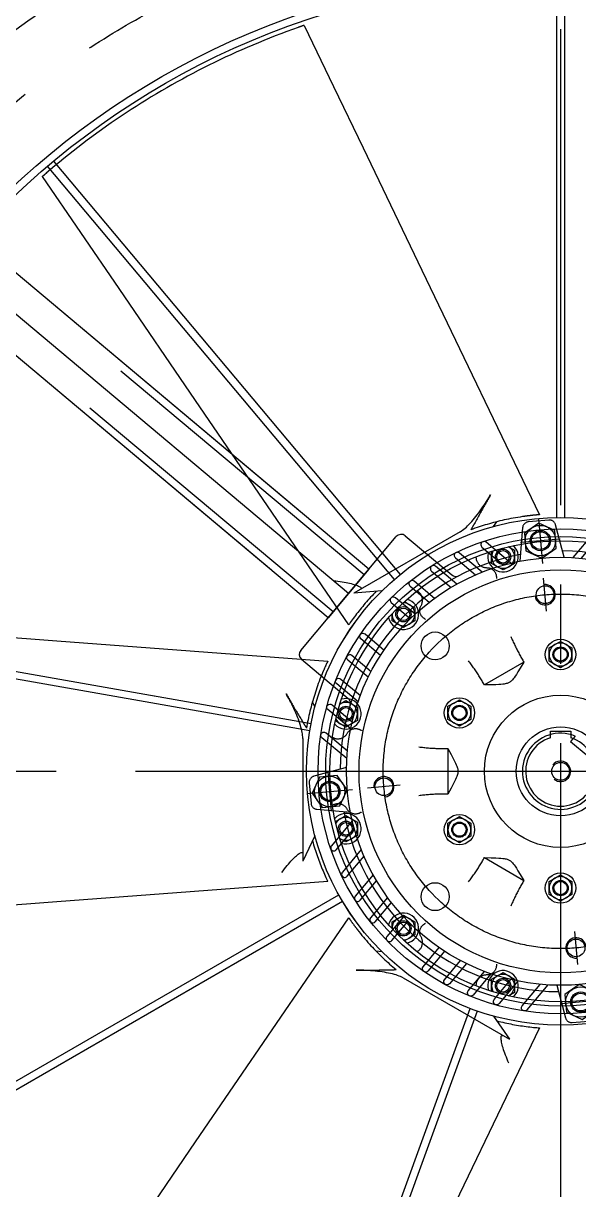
# Model space of a CAD drawing. Header units: millimetres. Extents: x -69382 to 174843, y -46375 to 101648.
# Drawn here: x -11347 to -10910, y 18101 to 19020 of the extents above; entities that cross this region are included whole.
import ezdxf

# ---------------------------------------------------------------- set-up
doc = ezdxf.new("R2010")
doc.units = ezdxf.units.MM
doc.header["$LTSCALE"] = 1000
for name, pattern in [('A-DASHD01', [0.75, 0.5, -0.25]), ('A-HIDDN01', [0.375, 0.25, -0.125]), ('CENTER', [50.8, 31.75, -6.35, 6.35, -6.35]), ('CENTER2', [1.125, 0.75, -0.125, 0.125, -0.125]), ('HIDDEN', [0.375, 0.25, -0.125]), ('PHANTOM', [2.5, 1.25, -0.25, 0.25, -0.25, 0.25, -0.25])]:
    doc.linetypes.add(name, pattern=pattern)
for name, color, linetype in [('-길작업', 255, 'Continuous'), ('1', 3, 'Continuous'), ('CEN', 1, 'CENTER'), ('CS-CONC', 4, 'Continuous'), ('CS-DIML', 1, 'Continuous'), ('CS-HIDL', 2, 'A-DASHD01'), ('CS-LEAT', 3, 'Continuous'), ('CST-01-02-02-G05-CS-EXCV', 3, 'CFZ008'), ('HID', 3, 'HIDDEN'), ('PHA', 6, 'PHANTOM')]:
    doc.layers.add(name, color=color, linetype=linetype)
doc.linetypes.add('CFZ008', pattern='A,0.9,-0.2,[106,KHCLINE.shx,S=0.00606,R=180,X=0,Y=0],0.9', length=2)

# ---------------------------------------------------------------- blocks, each defined once
blk = doc.blocks.new('MM2')
at = {"color": 140, "linetype": 'Continuous'}
for p, q in [((-218, -58.5), (-218, 58.5)), ((-213, 63.5), (-164.99, 63.5)), ((-9, 28.62), (-9, 23)), ((-9, 23), (9, 23)), ((-213, -63.5), (-164.99, -63.5))]:
    blk.add_line(p, q, dxfattribs=at)
for points in [[(-100.55, 135.39), (-100.55, 160.96, -1), (-95.55, 160.96), (-95.55, 138.96)], [(-135.39, 100.55), (-160.98, 100.55, 1), (-160.98, 95.55), (-138.96, 95.55)], [(-148.16, 80.55), (-171.57, 80.55, 1), (-171.57, 75.55), (-150.77, 75.55)], [(-157.4, 60.55), (-179.32, 60.55, 1), (-179.32, 55.55), (-159.23, 55.55)], [(-163.7, 40.55), (-184.61, 40.55, 1), (-184.61, 35.55), (-164.85, 35.55)], [(-167.32, 21.11), (-187.55, 21.11, 1), (-187.55, 16.11), (-167.87, 16.11)], [(-167.32, -21.11), (-187.55, -21.11, -1), (-187.55, -16.11), (-167.87, -16.11)], [(-163.7, -40.55), (-184.61, -40.55, -1), (-184.61, -35.55), (-164.85, -35.55)], [(-157.4, -60.55), (-179.32, -60.55, -1), (-179.32, -55.55), (-159.23, -55.55)], [(-148.16, -80.55), (-171.57, -80.55, -1), (-171.57, -75.55), (-150.77, -75.55)], [(-135.39, -100.55), (-160.98, -100.55, -1), (-160.98, -95.55), (-138.96, -95.55)], [(-100.55, -135.39), (-100.55, -160.96, 1), (-95.55, -160.96), (-95.55, -138.96)], [(100.55, -135.39), (100.55, -160.96, -1), (95.55, -160.96), (95.55, -138.96)], [(-80.55, -148.16), (-80.55, -171.36, 1), (-75.55, -171.36), (-75.55, -150.77)], [(80.55, -148.16), (80.55, -171.36, -1), (75.55, -171.36), (75.55, -150.77)], [(-60.55, -157.4), (-60.55, -179.32, 1), (-55.55, -179.32), (-55.55, -159.23)], [(-40.55, -163.7), (-40.55, -184.6, 1), (-35.55, -184.6), (-35.55, -164.85)], [(40.55, -163.7), (40.55, -184.6, -1), (35.55, -184.6), (35.55, -164.85)], [(60.55, -157.4), (60.55, -179.32, -1), (55.55, -179.32), (55.55, -159.23)], [(-21.11, -167.32), (-21.11, -187.57, 1), (-16.11, -187.57), (-16.11, -167.87)], [(21.11, -167.32), (21.11, -187.57, -1), (16.11, -187.57), (16.11, -167.87)]]:
    blk.add_lwpolyline(points, format="xyb", dxfattribs=at)
for points in [[(-106.11, 131.07), (-127.87, 146.3, 0.36397), (-134.27, 145.74), (-145.74, 134.28, 0.36397), (-146.3, 127.87), (-131.07, 106.12)], [(-131.07, -106.11), (-146.3, -127.87, 0.36397), (-145.74, -134.27), (-134.28, -145.74, 0.36397), (-127.87, -146.3), (-106.12, -131.07)], [(106.11, -131.07), (127.87, -146.3, 0.36397), (134.27, -145.74), (145.74, -134.28, 0.36397), (146.3, -127.87), (131.07, -106.12)]]:
    blk.add_lwpolyline(points, format="xyb")
for points in [[(-132.63, 115.66), (-119.25, 119.25), (-115.66, 132.63), (-125.46, 142.43), (-138.84, 138.84), (-142.43, 125.46)], [(-115.66, -132.63), (-119.25, -119.25), (-132.63, -115.66), (-142.43, -125.46), (-138.84, -138.84), (-125.46, -142.43)], [(132.63, -115.66), (119.25, -119.25), (115.66, -132.63), (125.46, -142.43), (138.84, -138.84), (142.43, -125.46)]]:
    blk.add_lwpolyline(points, close=True, dxfattribs=at)
for centre, radius in [((0, 0), 168.64), ((0, 0), 158.72), ((-129.05, 129.05), 12), ((-129.05, 129.05), 8), ((-129.05, 129.05), 8), ((-129.05, 129.05), 7), ((-98.78, 98.78), 7), ((0, 0), 7), ((-98.78, -98.78), 7), ((98.78, -98.78), 7), ((-129.05, -129.05), 12), ((129.05, -129.05), 12), ((-129.05, -129.05), 8), ((-129.05, -129.05), 8), ((-129.05, -129.05), 7), ((129.05, -129.05), 8), ((129.05, -129.05), 8), ((129.05, -129.05), 7)]:
    blk.add_circle(centre, radius, dxfattribs=at)
for centre, radius, start, end in [((0, 0), 173.64, 50.5317, 129.46573), ((0, 0), 173.64, 140.5317, 219.46573), ((-98.78, 98.78), 8, 226.64076, 135), ((-164.99, 68.5), 5, 270, 337.45276), ((-213, 58.5), 5, 90, 180), ((0, 0), 30, 107.4576, 72.5424), ((0, 0), 8, 270, 180), ((-213, -58.5), 5, 180, 270), ((-164.99, -68.5), 5, 22.54724, 90), ((-98.78, -98.78), 8, 316.64076, 225), ((98.78, -98.78), 8, 46.64076, 315), ((0, 0), 173.64, 230.5317, 309.46573)]:
    blk.add_arc(centre, radius, start, end, dxfattribs=at)
at = {"layer": 'CEN'}
for p, q in [((-141.42, 141.42), (-116.31, 116.31)), ((-140.08, 118.02), (-118.02, 140.08)), ((-89.59, 89.59), (-107.98, 107.98)), ((-89.59, -89.59), (-107.98, -107.98)), ((89.59, -89.59), (107.98, -107.98)), ((-141.42, -141.42), (-116.31, -116.31)), ((-118.02, -140.08), (-140.08, -118.02)), ((140.08, -118.02), (118.02, -140.08))]:
    blk.add_line(p, q, dxfattribs=at)
blk.add_circle((0, 0), 139.7, dxfattribs=at)
blk = doc.blocks.new('QQQ')
at = {"color": 4, "linetype": 'Continuous'}
for p, q in [((-17.68, 17.68), (274.36, 309.71)), ((31.76, 67.12), (274.36, 309.71)), ((17.68, -17.68), (309.71, 274.36)), ((58.95, 23.6), (309.71, 274.36)), ((-17.68, 17.68), (17.68, -17.68))]:
    blk.add_line(p, q, dxfattribs=at)
at = {"color": 4}
blk.add_line((0, 0), (292.04, 292.04), dxfattribs=at)
at = {"layer": 'HID'}
for p, q in [((-13.44, 13.44), (278.6, 305.47)), ((13.44, -13.44), (305.47, 278.6))]:
    blk.add_line(p, q, dxfattribs=at)
blk = doc.blocks.new('새G')
at = {"color": 3, "linetype": 'Continuous'}
for p, q in [((-3, 199.98), (-3, 624.99)), ((3, 624.99), (3, 199.98)), ((-399.44, 480.7), (-126.24, 155.12)), ((-130.84, 151.26), (-404.04, 476.84)), ((-614.98, 111.48), (-196.42, 37.68)), ((-197.46, 31.77), (-616.02, 105.57)), ((-542.76, -309.9), (-174.69, -97.39)), ((-171.69, -102.59), (-539.76, -315.09)), ((-216.58, -586.28), (-71.22, -186.89)), ((-65.58, -188.94), (-210.94, -588.33))]:
    blk.add_line(p, q, dxfattribs=at)
blk = doc.blocks.new('IMPELLER')
for p, q in [((23534.69, 15248.21), (23534.65, 15248.19)), ((23683.8, 14853.35), (23686.35, 14857.07)), ((23657.55, 14849.21), (23573.9, 14800.91)), ((23682.31, 14829.49), (23682.31, 14833.77)), ((23695.62, 14837.39), (23695.81, 14837.28)), ((23695.81, 14837.28), (23700.31, 14834.68)), ((23700.31, 14834.68), (23700.31, 14829.49)), ((23682.31, 14824.29), (23682.31, 14829.49)), ((23686.81, 14821.69), (23682.31, 14824.29)), ((23700.31, 14824.29), (23695.81, 14821.69)), ((23700.31, 14829.49), (23700.31, 14824.29)), ((23691.31, 14819.09), (23686.81, 14821.69)), ((23695.81, 14821.69), (23691.31, 14819.09)), ((23595.95, 14802.63), (23573.9, 14800.91)), ((23613.65, 14794.13), (23617.36, 14791.99)), ((23617.36, 14791.99), (23621.86, 14789.39)), ((23621.86, 14789.39), (23621.86, 14784.19)), ((23603.86, 14784.19), (23603.86, 14784.41)), ((23603.86, 14779), (23603.86, 14784.19)), ((23608.36, 14776.4), (23603.86, 14779)), ((23621.86, 14779), (23617.36, 14776.4)), ((23621.86, 14784.19), (23621.86, 14779)), ((23612.86, 14773.8), (23608.36, 14776.4)), ((23617.36, 14776.4), (23612.86, 14773.8)), ((23727.61, 14757.65), (23732.11, 14760.24)), ((23732.11, 14760.24), (23736.61, 14762.84)), ((23736.61, 14762.84), (23741.11, 14760.24)), ((23741.11, 14760.24), (23745.61, 14757.65)), ((23727.61, 14752.45), (23727.61, 14757.65)), ((23727.61, 14747.25), (23727.61, 14752.45)), ((23745.61, 14757.65), (23745.61, 14752.45)), ((23745.61, 14752.45), (23745.61, 14747.25)), ((23707.71, 14746.44), (23676.59, 14728.47)), ((23732.11, 14744.66), (23727.61, 14747.25)), ((23736.61, 14742.06), (23732.11, 14744.66)), ((23741.11, 14744.66), (23736.61, 14742.06)), ((23745.61, 14747.25), (23741.11, 14744.66)), ((23543.14, 14711.17), (23541.2, 14715.24)), ((23563.07, 14713.54), (23567.57, 14716.14)), ((23567.57, 14716.14), (23572.07, 14713.54)), ((23647.93, 14711.65), (23652.43, 14714.24)), ((23652.43, 14714.24), (23656.93, 14716.84)), ((23656.93, 14716.84), (23661.43, 14714.24)), ((23661.43, 14714.24), (23665.93, 14711.65)), ((23562.88, 14713.43), (23563.07, 14713.54)), ((23572.07, 14713.54), (23576.57, 14710.94)), ((23576.57, 14710.94), (23576.57, 14705.74)), ((23576.57, 14705.74), (23576.57, 14700.55)), ((23647.93, 14706.45), (23647.93, 14711.65)), ((23647.93, 14701.25), (23647.93, 14706.45)), ((23665.93, 14711.65), (23665.93, 14706.45)), ((23665.93, 14706.45), (23665.93, 14701.25)), ((23563.07, 14697.95), (23559.36, 14700.09)), ((23567.57, 14695.35), (23563.07, 14697.95)), ((23572.07, 14697.95), (23567.57, 14695.35)), ((23576.57, 14700.55), (23572.07, 14697.95)), ((23652.43, 14698.66), (23647.93, 14701.25)), ((23656.93, 14696.06), (23652.43, 14698.66)), ((23661.43, 14698.66), (23656.93, 14696.06)), ((23665.93, 14701.25), (23661.43, 14698.66)), ((23533.61, 14686.37), (23533.61, 14589.77)), ((23728.61, 14686.76), (23728.61, 14691.95)), ((23728.61, 14691.95), (23744.61, 14691.95)), ((23744.61, 14691.95), (23744.61, 14686.76)), ((23647.69, 14678.42), (23647.69, 14642.48)), ((23559.36, 14620.81), (23563.07, 14622.95)), ((23563.07, 14622.95), (23567.57, 14625.55)), ((23567.57, 14625.55), (23572.07, 14622.95)), ((23572.07, 14622.95), (23576.57, 14620.35)), ((23647.93, 14619.65), (23652.43, 14622.24)), ((23652.43, 14622.24), (23656.93, 14624.84)), ((23656.93, 14624.84), (23661.43, 14622.24)), ((23661.43, 14622.24), (23665.93, 14619.65)), ((23576.57, 14620.35), (23576.57, 14615.16)), ((23576.57, 14615.16), (23576.57, 14609.96)), ((23647.93, 14614.45), (23647.93, 14619.65)), ((23647.93, 14609.25), (23647.93, 14614.45)), ((23665.93, 14619.65), (23665.93, 14614.45)), ((23665.93, 14614.45), (23665.93, 14609.25)), ((23543.14, 14609.73), (23533.61, 14589.77)), ((23563.07, 14607.36), (23562.88, 14607.47)), ((23567.57, 14604.76), (23563.07, 14607.36)), ((23572.07, 14607.36), (23567.57, 14604.76)), ((23576.57, 14609.96), (23572.07, 14607.36)), ((23652.43, 14606.66), (23647.93, 14609.25)), ((23656.93, 14604.06), (23652.43, 14606.66)), ((23661.43, 14606.66), (23656.93, 14604.06)), ((23665.93, 14609.25), (23661.43, 14606.66)), ((23676.59, 14592.43), (23707.71, 14574.46)), ((23727.61, 14573.65), (23732.11, 14576.24)), ((23732.11, 14576.24), (23736.61, 14578.84)), ((23736.61, 14578.84), (23741.11, 14576.24)), ((23741.11, 14576.24), (23745.61, 14573.65)), ((23727.61, 14568.45), (23727.61, 14573.65)), ((23727.61, 14563.25), (23727.61, 14568.45)), ((23745.61, 14573.65), (23745.61, 14568.45)), ((23745.61, 14568.45), (23745.61, 14563.25)), ((23732.11, 14560.66), (23727.61, 14563.25)), ((23736.61, 14558.06), (23732.11, 14560.66)), ((23741.11, 14560.66), (23736.61, 14558.06)), ((23745.61, 14563.25), (23741.11, 14560.66)), ((23603.86, 14541.9), (23608.36, 14544.5)), ((23603.86, 14536.71), (23603.86, 14541.9)), ((23608.36, 14544.5), (23612.86, 14547.1)), ((23612.86, 14547.1), (23617.36, 14544.5)), ((23617.36, 14544.5), (23621.86, 14541.9)), ((23621.86, 14541.9), (23621.86, 14536.71)), ((23603.86, 14536.49), (23603.86, 14536.71)), ((23621.86, 14531.51), (23617.36, 14528.91)), ((23621.86, 14536.71), (23621.86, 14531.51)), ((23617.36, 14528.91), (23613.65, 14526.77)), ((23595.95, 14518.27), (23591.45, 14518.62)), ((23612.66, 14497.61), (23696.32, 14449.31)), ((23682.31, 14496.61), (23686.81, 14499.21)), ((23682.31, 14491.41), (23682.31, 14496.61)), ((23686.81, 14499.21), (23691.31, 14501.81)), ((23691.31, 14501.81), (23695.81, 14499.21)), ((23695.81, 14499.21), (23700.31, 14496.61)), ((23700.31, 14496.61), (23700.31, 14491.41)), ((23682.31, 14487.13), (23682.31, 14491.41)), ((23700.31, 14486.22), (23695.81, 14483.62)), ((23700.31, 14491.41), (23700.31, 14486.22)), ((23695.81, 14483.62), (23695.62, 14483.51)), ((23683.8, 14467.55), (23696.32, 14449.31))]:
    blk.add_line(p, q)
at = {"flags": 128}
for points in [[(23533.02, 15247.67), (23532.89, 15247.63), (23532.77, 15247.58), (23532.64, 15247.54), (23532.52, 15247.49), (23532.4, 15247.45), (23532.27, 15247.41), (23532.15, 15247.36), (23532.03, 15247.32), (23531.9, 15247.27), (23531.78, 15247.23), (23531.66, 15247.18), (23531.53, 15247.14), (23531.41, 15247.09), (23531.29, 15247.05), (23531.16, 15247), (23531.04, 15246.96), (23530.92, 15246.91), (23530.79, 15246.87), (23530.67, 15246.82), (23530.55, 15246.78), (23530.43, 15246.73), (23530.3, 15246.69), (23530.18, 15246.64), (23530.06, 15246.6)], [(23534.65, 15248.19), (23534.61, 15248.18), (23534.57, 15248.18), (23534.52, 15248.16), (23534.46, 15248.15), (23534.4, 15248.13), (23534.34, 15248.11), (23534.27, 15248.09), (23534.21, 15248.07), (23534.14, 15248.05), (23534.06, 15248.03), (23533.99, 15248.01), (23533.92, 15247.98), (23533.84, 15247.96), (23533.77, 15247.93), (23533.69, 15247.91), (23533.62, 15247.88), (23533.54, 15247.86), (23533.47, 15247.83), (23533.39, 15247.8), (23533.32, 15247.78), (23533.24, 15247.75), (23533.17, 15247.73), (23533.09, 15247.7), (23533.02, 15247.67)], [(23534.69, 15248.21), (23557.84, 15200), (23581.01, 15151.8), (23627.36, 15055.41), (23720.09, 14862.63)], [(23530.06, 15246.6), (23525.43, 15244.95), (23520.9, 15243.29), (23516.39, 15241.61), (23511.9, 15239.89), (23507.44, 15238.14), (23503.01, 15236.36), (23498.59, 15234.55), (23494.19, 15232.71), (23489.81, 15230.84), (23485.45, 15228.93), (23481.11, 15226.99), (23476.78, 15225.03), (23472.48, 15223.03), (23468.19, 15221), (23463.93, 15218.94), (23459.68, 15216.84), (23455.46, 15214.72), (23451.25, 15212.57), (23447.06, 15210.38), (23442.9, 15208.17), (23438.75, 15205.92), (23434.62, 15203.65), (23430.51, 15201.34), (23426.41, 15199.01), (23422.34, 15196.64), (23418.28, 15194.24), (23414.25, 15191.81), (23410.23, 15189.36), (23406.24, 15186.87), (23402.27, 15184.36), (23398.32, 15181.81), (23394.39, 15179.24), (23390.48, 15176.64), (23386.6, 15174.02), (23382.74, 15171.36), (23378.9, 15168.68), (23375.08, 15165.97), (23371.29, 15163.24), (23367.52, 15160.47), (23363.77, 15157.69), (23360.05, 15154.87), (23356.36, 15152.04), (23352.69, 15149.18), (23349.05, 15146.29), (23345.44, 15143.39), (23341.87, 15140.47), (23338.33, 15137.53), (23334.81, 15134.57), (23331.42, 15131.67), (23328.57, 15129.21)], [(23569.77, 14775.84), (23449.2, 14952.56), (23388.91, 15040.9), (23358.75, 15085.06), (23328.57, 15129.2)], [(23328.6, 15129.24), (23328.63, 15129.27), (23328.66, 15129.3), (23328.7, 15129.34), (23328.75, 15129.38), (23328.8, 15129.43), (23328.85, 15129.48), (23328.9, 15129.53), (23328.96, 15129.58), (23329.02, 15129.63), (23329.08, 15129.69), (23329.14, 15129.74), (23329.21, 15129.8), (23329.27, 15129.85), (23329.33, 15129.91), (23329.4, 15129.96), (23329.46, 15130.02), (23329.52, 15130.08), (23329.59, 15130.13), (23329.65, 15130.19), (23329.72, 15130.24), (23329.78, 15130.3), (23329.84, 15130.35), (23329.91, 15130.41), (23329.97, 15130.46)], [(23329.97, 15130.46), (23330.07, 15130.54), (23330.17, 15130.63), (23330.26, 15130.71), (23330.36, 15130.79), (23330.45, 15130.87), (23330.55, 15130.95), (23330.65, 15131.04), (23330.74, 15131.12), (23330.84, 15131.2), (23330.93, 15131.28), (23331.03, 15131.36), (23331.13, 15131.44), (23331.22, 15131.52), (23331.32, 15131.61), (23331.42, 15131.69), (23331.51, 15131.77), (23331.61, 15131.85), (23331.7, 15131.93), (23331.8, 15132.01), (23331.89, 15132.09), (23331.99, 15132.17), (23332.09, 15132.25), (23332.18, 15132.33), (23332.28, 15132.41)], [(23657.55, 14849.21), (23658.53, 14849.82), (23659.5, 14850.5), (23660.45, 14851.23), (23661.4, 14852.02), (23662.39, 14852.9), (23663.4, 14853.85), (23664.45, 14854.89), (23665.52, 14856.01), (23666.61, 14857.21), (23667.71, 14858.47), (23668.82, 14859.79), (23669.93, 14861.16), (23671.05, 14862.59), (23672.17, 14864.08), (23673.29, 14865.61), (23674.4, 14867.18), (23675.46, 14868.73), (23676.48, 14870.25), (23677.44, 14871.73), (23678.35, 14873.15), (23679.2, 14874.52), (23680, 14875.82), (23680.73, 14877.05), (23681.4, 14878.2)], [(23681.4, 14878.2), (23680.89, 14877.31), (23680.36, 14876.4), (23679.84, 14875.49), (23679.31, 14874.57), (23678.78, 14873.65), (23678.25, 14872.72), (23677.71, 14871.79), (23677.18, 14870.85), (23676.65, 14869.92), (23676.12, 14868.98), (23675.59, 14868.04), (23675.06, 14867.09), (23674.53, 14866.15), (23674, 14865.2), (23673.47, 14864.25), (23672.94, 14863.3), (23672.41, 14862.35), (23671.88, 14861.4), (23671.35, 14860.44), (23670.82, 14859.49), (23670.29, 14858.53), (23669.77, 14857.57), (23669.24, 14856.62), (23668.72, 14855.66)], [(23706.61, 14861.12), (23704.73, 14860.83), (23702.86, 14860.53), (23701.03, 14860.22), (23699.24, 14859.89), (23697.47, 14859.56), (23695.73, 14859.21), (23694, 14858.85), (23692.28, 14858.48), (23690.56, 14858.09), (23688.86, 14857.69), (23687.17, 14857.28), (23685.49, 14856.85), (23683.82, 14856.41), (23682.16, 14855.96), (23680.52, 14855.5), (23678.88, 14855.02), (23677.24, 14854.54), (23675.62, 14854.04), (23674.01, 14853.52), (23672.4, 14853), (23670.8, 14852.46), (23669.21, 14851.91), (23667.63, 14851.35), (23666.05, 14850.77)], [(23710.26, 14861.62), (23710.1, 14861.6), (23709.94, 14861.58), (23709.78, 14861.55), (23709.62, 14861.53), (23709.46, 14861.51), (23709.31, 14861.49), (23709.15, 14861.47), (23708.99, 14861.45), (23708.84, 14861.43), (23708.69, 14861.41), (23708.53, 14861.39), (23708.38, 14861.37), (23708.23, 14861.35), (23708.08, 14861.33), (23707.93, 14861.3), (23707.78, 14861.28), (23707.63, 14861.26), (23707.48, 14861.24), (23707.34, 14861.22), (23707.19, 14861.2), (23707.04, 14861.18), (23706.9, 14861.16), (23706.75, 14861.14), (23706.61, 14861.12)], [(23718.64, 14862.51), (23718.36, 14862.49), (23718.06, 14862.46), (23717.74, 14862.43), (23717.4, 14862.4), (23717.05, 14862.37), (23716.7, 14862.34), (23716.34, 14862.3), (23715.97, 14862.27), (23715.6, 14862.23), (23715.23, 14862.19), (23714.86, 14862.15), (23714.5, 14862.11), (23714.13, 14862.07), (23713.77, 14862.03), (23713.4, 14861.99), (23713.04, 14861.95), (23712.68, 14861.91), (23712.33, 14861.87), (23711.97, 14861.83), (23711.63, 14861.79), (23711.28, 14861.74), (23710.94, 14861.7), (23710.6, 14861.66), (23710.26, 14861.62)], [(23720.09, 14862.63), (23720.09, 14862.63), (23720.09, 14862.63), (23720.08, 14862.63), (23720.06, 14862.63), (23720.04, 14862.63), (23720.02, 14862.63), (23719.99, 14862.62), (23719.96, 14862.62), (23719.92, 14862.62), (23719.88, 14862.61), (23719.83, 14862.61), (23719.78, 14862.61), (23719.72, 14862.6), (23719.65, 14862.6), (23719.58, 14862.59), (23719.5, 14862.58), (23719.41, 14862.58), (23719.32, 14862.57), (23719.22, 14862.56), (23719.12, 14862.55), (23719.01, 14862.54), (23718.89, 14862.53), (23718.77, 14862.52), (23718.64, 14862.51)], [(23668.72, 14855.66), (23668.61, 14855.46), (23668.5, 14855.26), (23668.39, 14855.07), (23668.28, 14854.87), (23668.17, 14854.67), (23668.07, 14854.47), (23667.96, 14854.27), (23667.85, 14854.07), (23667.74, 14853.87), (23667.63, 14853.66), (23667.52, 14853.46), (23667.4, 14853.26), (23667.29, 14853.05), (23667.18, 14852.85), (23667.07, 14852.64), (23666.96, 14852.44), (23666.85, 14852.23), (23666.73, 14852.03), (23666.62, 14851.82), (23666.51, 14851.61), (23666.39, 14851.4), (23666.28, 14851.19), (23666.17, 14850.98), (23666.05, 14850.77)], [(23669.98, 14829.41), (23669.99, 14828.85), (23670.04, 14828.31), (23670.12, 14827.77), (23670.24, 14827.23), (23670.41, 14826.68), (23670.6, 14826.14), (23670.84, 14825.62), (23671.09, 14825.14), (23671.37, 14824.68), (23671.7, 14824.22), (23672.06, 14823.78), (23672.45, 14823.36), (23672.87, 14822.98), (23673.29, 14822.64), (23673.73, 14822.32), (23674.21, 14822.03), (23674.71, 14821.76), (23675.24, 14821.53), (23675.77, 14821.33), (23676.29, 14821.18), (23676.81, 14821.06), (23677.37, 14820.97), (23677.94, 14820.91), (23678.51, 14820.89)], [(23678.51, 14820.89), (23678.99, 14820.88), (23679.46, 14820.84), (23679.93, 14820.77), (23680.37, 14820.67), (23680.8, 14820.55), (23681.24, 14820.4), (23681.68, 14820.22), (23682.11, 14820), (23682.52, 14819.77), (23682.9, 14819.51), (23683.25, 14819.25), (23683.6, 14818.95), (23683.94, 14818.62), (23684.26, 14818.27), (23684.56, 14817.9), (23684.83, 14817.51), (23685.06, 14817.13), (23685.27, 14816.73), (23685.46, 14816.31), (23685.63, 14815.86), (23685.77, 14815.41), (23685.88, 14814.95), (23685.96, 14814.5), (23686.01, 14814.06)], [(23557.81, 14810.66), (23559.57, 14810.47), (23561.26, 14810.26), (23562.91, 14810.03), (23564.54, 14809.78), (23566.12, 14809.52), (23567.63, 14809.24), (23569.07, 14808.95), (23570.42, 14808.65), (23571.7, 14808.34), (23572.88, 14808.02), (23573.98, 14807.71), (23574.99, 14807.38), (23575.91, 14807.06), (23576.73, 14806.73), (23577.45, 14806.41), (23578.06, 14806.09), (23578.56, 14805.78), (23578.96, 14805.48), (23579.24, 14805.19), (23579.42, 14804.91), (23579.5, 14804.63), (23579.44, 14804.35), (23579.24, 14804.06), (23578.85, 14803.77)], [(23686.01, 14814.06), (23686.02, 14813.99), (23686.02, 14813.91), (23686.03, 14813.84), (23686.04, 14813.76), (23686.04, 14813.69), (23686.05, 14813.62), (23686.06, 14813.54), (23686.06, 14813.47), (23686.07, 14813.4), (23686.08, 14813.32), (23686.08, 14813.25), (23686.09, 14813.18), (23686.1, 14813.1), (23686.1, 14813.03), (23686.11, 14812.96), (23686.11, 14812.88), (23686.12, 14812.81), (23686.13, 14812.74), (23686.14, 14812.66), (23686.14, 14812.59), (23686.15, 14812.52), (23686.16, 14812.44), (23686.16, 14812.37), (23686.17, 14812.3)], [(23591.45, 14802.28), (23590.32, 14801.11), (23589.21, 14799.94), (23588.11, 14798.76), (23587.02, 14797.58), (23585.94, 14796.39), (23584.88, 14795.2), (23583.84, 14794.01), (23582.8, 14792.81), (23581.78, 14791.61), (23580.78, 14790.41), (23579.79, 14789.21), (23578.82, 14788.01), (23577.87, 14786.81), (23576.93, 14785.62), (23576, 14784.42), (23575.09, 14783.22), (23574.2, 14782.04), (23573.35, 14780.89), (23572.54, 14779.78), (23571.76, 14778.69), (23571.02, 14777.64), (23570.4, 14776.75), (23569.95, 14776.1), (23569.77, 14775.84)], [(23626.7, 14790.98), (23626.97, 14791.49), (23627.21, 14792.01), (23627.41, 14792.53), (23627.57, 14793.05), (23627.7, 14793.58), (23627.79, 14794.13), (23627.85, 14794.7), (23627.87, 14795.28), (23627.86, 14795.84), (23627.81, 14796.38), (23627.72, 14796.91), (23627.59, 14797.46), (23627.43, 14798.01), (23627.23, 14798.55), (23626.99, 14799.06), (23626.74, 14799.54), (23626.45, 14800), (23626.12, 14800.45), (23625.75, 14800.89), (23625.35, 14801.31), (23624.94, 14801.69), (23624.52, 14802.02), (23624.07, 14802.34), (23623.59, 14802.63)], [(23628.87, 14781.07), (23628.51, 14781.33), (23628.17, 14781.63), (23627.82, 14781.95), (23627.5, 14782.3), (23627.2, 14782.67), (23626.93, 14783.05), (23626.69, 14783.43), (23626.47, 14783.83), (23626.28, 14784.25), (23626.1, 14784.69), (23625.96, 14785.14), (23625.84, 14785.6), (23625.76, 14786.05), (23625.71, 14786.49), (23625.68, 14786.95), (23625.68, 14787.43), (23625.71, 14787.9), (23625.77, 14788.37), (23625.86, 14788.83), (23625.97, 14789.26), (23626.1, 14789.69), (23626.27, 14790.13), (23626.48, 14790.56), (23626.7, 14790.98)], [(23126.64, 14779.47), (23179.96, 14775.41), (23233.28, 14771.37), (23339.94, 14763.32), (23553.25, 14747.24)], [(23630.32, 14780.05), (23630.26, 14780.1), (23630.2, 14780.14), (23630.14, 14780.18), (23630.08, 14780.22), (23630.02, 14780.27), (23629.96, 14780.31), (23629.9, 14780.35), (23629.84, 14780.39), (23629.78, 14780.44), (23629.72, 14780.48), (23629.66, 14780.52), (23629.6, 14780.56), (23629.54, 14780.6), (23629.48, 14780.65), (23629.42, 14780.69), (23629.36, 14780.73), (23629.3, 14780.77), (23629.24, 14780.82), (23629.18, 14780.86), (23629.12, 14780.9), (23629.05, 14780.94), (23628.99, 14780.99), (23628.93, 14781.03), (23628.87, 14781.07)], [(23697.45, 14766.77), (23697.83, 14765.86), (23698.22, 14764.96), (23698.61, 14764.06), (23699, 14763.17), (23699.4, 14762.28), (23699.8, 14761.39), (23700.21, 14760.51), (23700.62, 14759.64), (23701.04, 14758.77), (23701.46, 14757.91), (23701.89, 14757.05), (23702.31, 14756.2), (23702.75, 14755.35), (23703.18, 14754.51), (23703.62, 14753.68), (23704.06, 14752.85), (23704.5, 14752.03), (23704.95, 14751.21), (23705.4, 14750.41), (23705.85, 14749.61), (23706.31, 14748.81), (23706.77, 14748.02), (23707.24, 14747.23), (23707.71, 14746.44)], [(23552.63, 14745.93), (23552.51, 14745.67), (23552.38, 14745.39), (23552.25, 14745.1), (23552.11, 14744.79), (23551.96, 14744.48), (23551.81, 14744.15), (23551.66, 14743.82), (23551.51, 14743.49), (23551.36, 14743.15), (23551.21, 14742.81), (23551.06, 14742.47), (23550.91, 14742.14), (23550.76, 14741.8), (23550.61, 14741.46), (23550.46, 14741.13), (23550.32, 14740.79), (23550.17, 14740.46), (23550.03, 14740.13), (23549.89, 14739.81), (23549.75, 14739.48), (23549.62, 14739.16), (23549.48, 14738.85), (23549.35, 14738.53), (23549.22, 14738.22)], [(23553.25, 14747.24), (23553.25, 14747.24), (23553.25, 14747.23), (23553.25, 14747.22), (23553.24, 14747.21), (23553.23, 14747.2), (23553.22, 14747.17), (23553.21, 14747.15), (23553.2, 14747.12), (23553.18, 14747.09), (23553.16, 14747.05), (23553.14, 14747), (23553.12, 14746.95), (23553.09, 14746.9), (23553.06, 14746.84), (23553.03, 14746.77), (23553, 14746.7), (23552.96, 14746.63), (23552.92, 14746.54), (23552.88, 14746.45), (23552.84, 14746.36), (23552.79, 14746.26), (23552.74, 14746.15), (23552.69, 14746.04), (23552.63, 14745.93)], [(23676.59, 14728.47), (23676.14, 14729.28), (23675.68, 14730.08), (23675.23, 14730.87), (23674.77, 14731.66), (23674.3, 14732.45), (23673.83, 14733.24), (23673.35, 14734.04), (23672.86, 14734.83), (23672.36, 14735.63), (23671.86, 14736.43), (23671.35, 14737.22), (23670.83, 14738.02), (23670.31, 14738.82), (23669.78, 14739.61), (23669.24, 14740.41), (23668.7, 14741.21), (23668.15, 14742), (23667.59, 14742.79), (23667.02, 14743.59), (23666.45, 14744.38), (23665.88, 14745.16), (23665.29, 14745.95), (23664.7, 14746.74), (23664.11, 14747.52)], [(23707.71, 14746.44), (23704.89, 14741.75), (23703.08, 14738.81), (23701.78, 14736.79), (23700.79, 14735.32), (23699.99, 14734.2), (23699.32, 14733.32), (23698.72, 14732.61), (23698.18, 14732.02), (23697.67, 14731.53), (23697.18, 14731.11), (23696.69, 14730.75), (23696.2, 14730.44), (23695.68, 14730.17), (23695.12, 14729.92), (23694.51, 14729.71), (23693.83, 14729.51), (23693.05, 14729.34), (23692.14, 14729.18), (23691.04, 14729.03), (23689.67, 14728.9), (23687.9, 14728.78), (23685.51, 14728.67), (23682.05, 14728.56), (23676.59, 14728.47)], [(23547.83, 14734.81), (23547.13, 14733.04), (23546.46, 14731.27), (23545.82, 14729.53), (23545.2, 14727.81), (23544.61, 14726.12), (23544.03, 14724.43), (23543.48, 14722.75), (23542.94, 14721.07), (23542.42, 14719.4), (23541.92, 14717.72), (23541.43, 14716.05), (23540.96, 14714.38), (23540.5, 14712.72), (23540.06, 14711.06), (23539.64, 14709.4), (23539.23, 14707.74), (23538.84, 14706.08), (23538.46, 14704.43), (23538.1, 14702.77), (23537.75, 14701.12), (23537.42, 14699.46), (23537.1, 14697.81), (23536.8, 14696.16), (23536.51, 14694.51)], [(23549.22, 14738.22), (23549.15, 14738.07), (23549.09, 14737.92), (23549.03, 14737.77), (23548.97, 14737.62), (23548.91, 14737.48), (23548.85, 14737.33), (23548.79, 14737.18), (23548.73, 14737.04), (23548.67, 14736.89), (23548.61, 14736.75), (23548.55, 14736.61), (23548.49, 14736.47), (23548.44, 14736.32), (23548.38, 14736.18), (23548.32, 14736.04), (23548.27, 14735.9), (23548.21, 14735.76), (23548.15, 14735.63), (23548.1, 14735.49), (23548.04, 14735.35), (23547.99, 14735.21), (23547.93, 14735.08), (23547.88, 14734.94), (23547.83, 14734.81)], [(23533.61, 14686.37), (23533.57, 14687.52), (23533.46, 14688.7), (23533.31, 14689.89), (23533.1, 14691.11), (23532.83, 14692.4), (23532.51, 14693.75), (23532.14, 14695.18), (23531.7, 14696.67), (23531.21, 14698.21), (23530.67, 14699.79), (23530.08, 14701.41), (23529.45, 14703.07), (23528.77, 14704.75), (23528.04, 14706.46), (23527.28, 14708.19), (23526.47, 14709.94), (23525.66, 14711.64), (23524.85, 14713.28), (23524.05, 14714.85), (23523.27, 14716.35), (23522.51, 14717.77), (23521.78, 14719.11), (23521.09, 14720.36), (23520.43, 14721.52)], [(23520.43, 14721.52), (23520.94, 14720.62), (23521.46, 14719.72), (23521.99, 14718.81), (23522.52, 14717.89), (23523.06, 14716.97), (23523.59, 14716.04), (23524.14, 14715.12), (23524.68, 14714.19), (23525.22, 14713.26), (23525.77, 14712.33), (23526.32, 14711.4), (23526.87, 14710.47), (23527.43, 14709.54), (23527.98, 14708.6), (23528.54, 14707.67), (23529.1, 14706.74), (23529.66, 14705.8), (23530.22, 14704.87), (23530.78, 14703.93), (23531.34, 14703), (23531.91, 14702.06), (23532.47, 14701.13), (23533.04, 14700.19), (23533.61, 14699.26)], [(23533.61, 14699.26), (23533.72, 14699.07), (23533.84, 14698.88), (23533.96, 14698.68), (23534.07, 14698.49), (23534.19, 14698.3), (23534.31, 14698.1), (23534.43, 14697.91), (23534.55, 14697.71), (23534.67, 14697.52), (23534.79, 14697.32), (23534.91, 14697.12), (23535.03, 14696.92), (23535.15, 14696.73), (23535.27, 14696.53), (23535.39, 14696.33), (23535.51, 14696.13), (23535.64, 14695.93), (23535.76, 14695.73), (23535.88, 14695.53), (23536.01, 14695.32), (23536.13, 14695.12), (23536.26, 14694.92), (23536.38, 14694.71), (23536.51, 14694.51)], [(23556.97, 14687.23), (23557.46, 14686.96), (23557.95, 14686.73), (23558.46, 14686.54), (23558.99, 14686.37), (23559.55, 14686.23), (23560.11, 14686.14), (23560.68, 14686.08), (23561.22, 14686.06), (23561.76, 14686.07), (23562.32, 14686.13), (23562.88, 14686.22), (23563.44, 14686.35), (23563.98, 14686.52), (23564.49, 14686.71), (23564.98, 14686.93), (23565.48, 14687.2), (23565.96, 14687.5), (23566.43, 14687.84), (23566.86, 14688.2), (23567.25, 14688.57), (23567.62, 14688.97), (23567.98, 14689.41), (23568.31, 14689.87), (23568.61, 14690.36)], [(23568.61, 14690.36), (23568.86, 14690.77), (23569.13, 14691.16), (23569.43, 14691.53), (23569.73, 14691.86), (23570.05, 14692.17), (23570.4, 14692.48), (23570.78, 14692.76), (23571.18, 14693.03), (23571.59, 14693.27), (23572, 14693.47), (23572.41, 14693.64), (23572.84, 14693.8), (23573.29, 14693.93), (23573.76, 14694.03), (23574.23, 14694.1), (23574.69, 14694.14), (23575.14, 14694.15), (23575.59, 14694.13), (23576.06, 14694.09), (23576.53, 14694.01), (23576.99, 14693.91), (23577.44, 14693.77), (23577.87, 14693.62), (23578.28, 14693.44)], [(23578.28, 14693.44), (23578.35, 14693.41), (23578.41, 14693.38), (23578.48, 14693.35), (23578.55, 14693.31), (23578.61, 14693.28), (23578.68, 14693.25), (23578.75, 14693.22), (23578.81, 14693.19), (23578.88, 14693.16), (23578.95, 14693.13), (23579.01, 14693.1), (23579.08, 14693.06), (23579.15, 14693.03), (23579.22, 14693), (23579.28, 14692.97), (23579.35, 14692.94), (23579.42, 14692.91), (23579.48, 14692.88), (23579.55, 14692.85), (23579.62, 14692.82), (23579.68, 14692.79), (23579.75, 14692.76), (23579.82, 14692.73), (23579.88, 14692.69)], [(23624.95, 14679.7), (23625.93, 14679.58), (23626.9, 14679.46), (23627.88, 14679.35), (23628.85, 14679.24), (23629.82, 14679.14), (23630.79, 14679.05), (23631.75, 14678.96), (23632.71, 14678.88), (23633.68, 14678.81), (23634.63, 14678.74), (23635.59, 14678.68), (23636.54, 14678.62), (23637.49, 14678.58), (23638.43, 14678.53), (23639.38, 14678.5), (23640.31, 14678.46), (23641.25, 14678.44), (23642.18, 14678.42), (23643.1, 14678.41), (23644.02, 14678.4), (23644.93, 14678.39), (23645.85, 14678.4), (23646.77, 14678.41), (23647.69, 14678.42)], [(23647.69, 14678.42), (23650.34, 14673.64), (23651.98, 14670.59), (23653.08, 14668.46), (23653.86, 14666.87), (23654.43, 14665.62), (23654.85, 14664.59), (23655.17, 14663.72), (23655.41, 14662.96), (23655.58, 14662.28), (23655.7, 14661.64), (23655.76, 14661.04), (23655.79, 14660.45), (23655.76, 14659.86), (23655.7, 14659.26), (23655.58, 14658.62), (23655.41, 14657.94), (23655.17, 14657.18), (23654.85, 14656.31), (23654.43, 14655.28), (23653.86, 14654.03), (23653.08, 14652.44), (23651.98, 14650.31), (23650.34, 14647.26), (23647.69, 14642.48)], [(23647.69, 14642.48), (23646.77, 14642.49), (23645.85, 14642.5), (23644.93, 14642.51), (23644.02, 14642.5), (23643.1, 14642.49), (23642.18, 14642.48), (23641.25, 14642.46), (23640.31, 14642.44), (23639.38, 14642.4), (23638.43, 14642.37), (23637.49, 14642.32), (23636.54, 14642.27), (23635.59, 14642.22), (23634.63, 14642.16), (23633.68, 14642.09), (23632.71, 14642.02), (23631.75, 14641.94), (23630.79, 14641.85), (23629.82, 14641.76), (23628.85, 14641.66), (23627.88, 14641.55), (23626.9, 14641.44), (23625.93, 14641.32), (23624.95, 14641.2)], [(23568.61, 14630.54), (23568.31, 14631.02), (23567.98, 14631.49), (23567.62, 14631.93), (23567.25, 14632.33), (23566.86, 14632.7), (23566.43, 14633.06), (23565.96, 14633.4), (23565.48, 14633.7), (23564.98, 14633.97), (23564.49, 14634.19), (23563.98, 14634.38), (23563.44, 14634.55), (23562.88, 14634.68), (23562.32, 14634.77), (23561.76, 14634.83), (23561.22, 14634.84), (23560.68, 14634.82), (23560.11, 14634.76), (23559.55, 14634.67), (23558.99, 14634.53), (23558.46, 14634.36), (23557.95, 14634.17), (23557.46, 14633.94), (23556.97, 14633.67)], [(23578.28, 14627.46), (23577.87, 14627.28), (23577.44, 14627.13), (23576.99, 14626.99), (23576.53, 14626.89), (23576.06, 14626.81), (23575.59, 14626.77), (23575.14, 14626.75), (23574.69, 14626.76), (23574.23, 14626.8), (23573.76, 14626.87), (23573.29, 14626.97), (23572.84, 14627.1), (23572.41, 14627.26), (23572, 14627.43), (23571.59, 14627.63), (23571.18, 14627.87), (23570.78, 14628.14), (23570.4, 14628.42), (23570.05, 14628.73), (23569.73, 14629.04), (23569.43, 14629.37), (23569.13, 14629.74), (23568.86, 14630.13), (23568.61, 14630.54)], [(23579.88, 14628.2), (23579.82, 14628.17), (23579.75, 14628.14), (23579.68, 14628.11), (23579.62, 14628.08), (23579.55, 14628.05), (23579.48, 14628.02), (23579.42, 14627.99), (23579.35, 14627.96), (23579.28, 14627.93), (23579.22, 14627.9), (23579.15, 14627.87), (23579.08, 14627.84), (23579.01, 14627.8), (23578.95, 14627.77), (23578.88, 14627.74), (23578.81, 14627.71), (23578.75, 14627.68), (23578.68, 14627.65), (23578.61, 14627.62), (23578.55, 14627.59), (23578.48, 14627.55), (23578.41, 14627.52), (23578.35, 14627.49), (23578.28, 14627.46)], [(23541.2, 14605.66), (23541.65, 14604.1), (23542.1, 14602.55), (23542.57, 14601), (23543.05, 14599.47), (23543.55, 14597.94), (23544.05, 14596.43), (23544.56, 14594.92), (23545.08, 14593.43), (23545.61, 14591.95), (23546.14, 14590.48), (23546.69, 14589.02), (23547.24, 14587.58), (23547.8, 14586.16), (23548.37, 14584.75), (23548.94, 14583.34), (23549.52, 14581.96), (23550.1, 14580.6), (23550.67, 14579.29), (23551.23, 14578.03), (23551.78, 14576.82), (23552.32, 14575.64), (23552.78, 14574.66), (23553.12, 14573.95), (23553.25, 14573.66)], [(23517.12, 14580.72), (23518.16, 14582.14), (23519.19, 14583.5), (23520.21, 14584.81), (23521.24, 14586.1), (23522.27, 14587.34), (23523.27, 14588.51), (23524.24, 14589.61), (23525.17, 14590.63), (23526.08, 14591.58), (23526.94, 14592.45), (23527.77, 14593.24), (23528.55, 14593.96), (23529.29, 14594.59), (23529.98, 14595.14), (23530.63, 14595.6), (23531.21, 14595.97), (23531.73, 14596.25), (23532.18, 14596.44), (23532.57, 14596.54), (23532.9, 14596.56), (23533.18, 14596.48), (23533.41, 14596.29), (23533.55, 14595.97), (23533.61, 14595.49)], [(23664.11, 14573.38), (23664.7, 14574.16), (23665.29, 14574.95), (23665.88, 14575.74), (23666.45, 14576.52), (23667.02, 14577.31), (23667.59, 14578.11), (23668.15, 14578.9), (23668.7, 14579.69), (23669.24, 14580.49), (23669.78, 14581.29), (23670.31, 14582.08), (23670.83, 14582.88), (23671.35, 14583.68), (23671.86, 14584.47), (23672.36, 14585.27), (23672.86, 14586.07), (23673.35, 14586.86), (23673.83, 14587.66), (23674.3, 14588.45), (23674.77, 14589.24), (23675.23, 14590.03), (23675.68, 14590.82), (23676.14, 14591.62), (23676.59, 14592.43)], [(23676.59, 14592.43), (23682.05, 14592.34), (23685.51, 14592.23), (23687.9, 14592.12), (23689.67, 14592), (23691.04, 14591.87), (23692.14, 14591.72), (23693.05, 14591.56), (23693.83, 14591.39), (23694.51, 14591.19), (23695.12, 14590.98), (23695.68, 14590.73), (23696.2, 14590.46), (23696.69, 14590.15), (23697.18, 14589.79), (23697.67, 14589.37), (23698.18, 14588.88), (23698.72, 14588.29), (23699.32, 14587.58), (23699.99, 14586.7), (23700.79, 14585.58), (23701.78, 14584.11), (23703.08, 14582.09), (23704.89, 14579.15), (23707.71, 14574.46)], [(23553.25, 14573.66), (23339.93, 14557.6), (23233.28, 14549.56), (23179.95, 14545.52), (23126.63, 14541.45)], [(23707.71, 14574.46), (23707.24, 14573.67), (23706.77, 14572.88), (23706.31, 14572.09), (23705.85, 14571.29), (23705.4, 14570.49), (23704.95, 14569.69), (23704.5, 14568.87), (23704.06, 14568.05), (23703.62, 14567.22), (23703.18, 14566.39), (23702.75, 14565.55), (23702.31, 14564.7), (23701.89, 14563.85), (23701.46, 14562.99), (23701.04, 14562.13), (23700.62, 14561.26), (23700.21, 14560.39), (23699.8, 14559.51), (23699.4, 14558.62), (23699, 14557.73), (23698.61, 14556.84), (23698.22, 14555.94), (23697.83, 14555.04), (23697.45, 14554.13)], [(23328.55, 14191.71), (23358.72, 14235.86), (23388.88, 14280.02), (23449.18, 14368.36), (23569.77, 14545.06)], [(23569.77, 14545.06), (23569.77, 14545.06), (23569.77, 14545.05), (23569.78, 14545.04), (23569.79, 14545.03), (23569.8, 14545.02), (23569.81, 14545), (23569.82, 14544.98), (23569.84, 14544.95), (23569.86, 14544.92), (23569.89, 14544.88), (23569.92, 14544.84), (23569.95, 14544.8), (23569.98, 14544.75), (23570.02, 14544.69), (23570.06, 14544.63), (23570.11, 14544.57), (23570.15, 14544.5), (23570.21, 14544.42), (23570.26, 14544.34), (23570.32, 14544.26), (23570.38, 14544.17), (23570.45, 14544.07), (23570.52, 14543.97), (23570.6, 14543.86)], [(23570.6, 14543.86), (23570.76, 14543.63), (23570.93, 14543.38), (23571.12, 14543.12), (23571.31, 14542.84), (23571.51, 14542.56), (23571.72, 14542.27), (23571.93, 14541.97), (23572.15, 14541.67), (23572.36, 14541.37), (23572.58, 14541.07), (23572.8, 14540.77), (23573.01, 14540.47), (23573.23, 14540.17), (23573.45, 14539.88), (23573.67, 14539.58), (23573.88, 14539.29), (23574.1, 14539), (23574.31, 14538.71), (23574.52, 14538.43), (23574.73, 14538.15), (23574.94, 14537.87), (23575.15, 14537.59), (23575.36, 14537.32), (23575.56, 14537.05)], [(23626.7, 14529.92), (23626.48, 14530.34), (23626.27, 14530.77), (23626.1, 14531.21), (23625.97, 14531.64), (23625.86, 14532.07), (23625.77, 14532.53), (23625.71, 14533), (23625.68, 14533.47), (23625.68, 14533.95), (23625.71, 14534.41), (23625.76, 14534.85), (23625.84, 14535.3), (23625.96, 14535.76), (23626.1, 14536.21), (23626.28, 14536.65), (23626.47, 14537.07), (23626.69, 14537.47), (23626.93, 14537.85), (23627.2, 14538.23), (23627.5, 14538.6), (23627.82, 14538.95), (23628.17, 14539.27), (23628.51, 14539.57), (23628.87, 14539.83)], [(23628.87, 14539.83), (23628.93, 14539.87), (23628.99, 14539.91), (23629.05, 14539.96), (23629.12, 14540), (23629.18, 14540.04), (23629.24, 14540.08), (23629.3, 14540.13), (23629.36, 14540.17), (23629.42, 14540.21), (23629.48, 14540.25), (23629.54, 14540.3), (23629.6, 14540.34), (23629.66, 14540.38), (23629.72, 14540.42), (23629.78, 14540.46), (23629.84, 14540.51), (23629.9, 14540.55), (23629.96, 14540.59), (23630.02, 14540.63), (23630.08, 14540.68), (23630.14, 14540.72), (23630.2, 14540.76), (23630.26, 14540.8), (23630.32, 14540.85)], [(23575.56, 14537.05), (23575.66, 14536.92), (23575.76, 14536.79), (23575.86, 14536.67), (23575.95, 14536.54), (23576.05, 14536.41), (23576.15, 14536.29), (23576.24, 14536.16), (23576.34, 14536.04), (23576.43, 14535.91), (23576.53, 14535.79), (23576.62, 14535.67), (23576.72, 14535.55), (23576.81, 14535.43), (23576.91, 14535.31), (23577, 14535.19), (23577.09, 14535.07), (23577.18, 14534.95), (23577.28, 14534.83), (23577.37, 14534.72), (23577.46, 14534.6), (23577.55, 14534.48), (23577.64, 14534.37), (23577.73, 14534.25), (23577.82, 14534.14)], [(23577.82, 14534.14), (23579.01, 14532.66), (23580.2, 14531.19), (23581.39, 14529.76), (23582.57, 14528.37), (23583.74, 14527.01), (23584.91, 14525.67), (23586.09, 14524.35), (23587.27, 14523.04), (23588.46, 14521.75), (23589.66, 14520.48), (23590.87, 14519.22), (23592.07, 14517.98), (23593.29, 14516.76), (23594.51, 14515.55), (23595.73, 14514.35), (23596.96, 14513.17), (23598.2, 14512), (23599.45, 14510.84), (23600.7, 14509.7), (23601.96, 14508.57), (23603.22, 14507.46), (23604.5, 14506.35), (23605.77, 14505.26), (23607.06, 14504.19)], [(23623.59, 14518.27), (23624.07, 14518.56), (23624.52, 14518.87), (23624.94, 14519.21), (23625.35, 14519.59), (23625.75, 14520.01), (23626.12, 14520.45), (23626.45, 14520.9), (23626.74, 14521.36), (23626.99, 14521.84), (23627.23, 14522.35), (23627.43, 14522.89), (23627.59, 14523.44), (23627.72, 14523.99), (23627.81, 14524.52), (23627.86, 14525.06), (23627.87, 14525.62), (23627.85, 14526.2), (23627.79, 14526.77), (23627.7, 14527.32), (23627.57, 14527.85), (23627.41, 14528.37), (23627.21, 14528.89), (23626.97, 14529.41), (23626.7, 14529.92)], [(23575.63, 14503.77), (23576.66, 14503.77), (23577.7, 14503.77), (23578.76, 14503.77), (23579.82, 14503.77), (23580.88, 14503.77), (23581.95, 14503.77), (23583.03, 14503.78), (23584.1, 14503.79), (23585.18, 14503.79), (23586.26, 14503.8), (23587.34, 14503.81), (23588.42, 14503.83), (23589.5, 14503.84), (23590.59, 14503.85), (23591.68, 14503.87), (23592.77, 14503.88), (23593.85, 14503.9), (23594.94, 14503.92), (23596.04, 14503.94), (23597.13, 14503.96), (23598.22, 14503.98), (23599.31, 14504), (23600.4, 14504.03), (23601.5, 14504.05)], [(23612.66, 14497.61), (23611.65, 14498.15), (23610.57, 14498.65), (23609.46, 14499.11), (23608.3, 14499.54), (23607.05, 14499.95), (23605.72, 14500.35), (23604.3, 14500.74), (23602.79, 14501.11), (23601.21, 14501.45), (23599.57, 14501.78), (23597.87, 14502.08), (23596.12, 14502.35), (23594.32, 14502.61), (23592.48, 14502.83), (23590.59, 14503.04), (23588.68, 14503.21), (23586.8, 14503.36), (23584.98, 14503.48), (23583.22, 14503.58), (23581.53, 14503.65), (23579.91, 14503.7), (23578.39, 14503.74), (23576.96, 14503.76), (23575.63, 14503.77)], [(23601.5, 14504.05), (23601.72, 14504.06), (23601.94, 14504.06), (23602.17, 14504.07), (23602.4, 14504.07), (23602.62, 14504.08), (23602.85, 14504.08), (23603.08, 14504.09), (23603.31, 14504.09), (23603.54, 14504.1), (23603.77, 14504.1), (23604, 14504.11), (23604.23, 14504.12), (23604.46, 14504.12), (23604.69, 14504.13), (23604.93, 14504.13), (23605.16, 14504.14), (23605.4, 14504.15), (23605.63, 14504.15), (23605.87, 14504.16), (23606.1, 14504.16), (23606.34, 14504.17), (23606.58, 14504.18), (23606.82, 14504.18), (23607.06, 14504.19)], [(23686.01, 14506.84), (23685.96, 14506.4), (23685.88, 14505.95), (23685.77, 14505.49), (23685.63, 14505.04), (23685.46, 14504.59), (23685.27, 14504.17), (23685.06, 14503.77), (23684.83, 14503.39), (23684.56, 14503), (23684.26, 14502.63), (23683.94, 14502.28), (23683.6, 14501.95), (23683.25, 14501.65), (23682.9, 14501.39), (23682.52, 14501.13), (23682.11, 14500.89), (23681.68, 14500.68), (23681.24, 14500.5), (23680.8, 14500.35), (23680.37, 14500.23), (23679.93, 14500.13), (23679.46, 14500.06), (23678.99, 14500.02), (23678.51, 14500.01)], [(23686.17, 14508.6), (23686.16, 14508.53), (23686.16, 14508.46), (23686.15, 14508.38), (23686.14, 14508.31), (23686.14, 14508.24), (23686.13, 14508.16), (23686.12, 14508.09), (23686.11, 14508.02), (23686.11, 14507.94), (23686.1, 14507.87), (23686.1, 14507.8), (23686.09, 14507.72), (23686.08, 14507.65), (23686.08, 14507.58), (23686.07, 14507.5), (23686.06, 14507.43), (23686.06, 14507.36), (23686.05, 14507.28), (23686.04, 14507.21), (23686.04, 14507.13), (23686.03, 14507.06), (23686.02, 14506.99), (23686.02, 14506.91), (23686.01, 14506.84)], [(23678.51, 14500.01), (23677.94, 14499.99), (23677.37, 14499.93), (23676.81, 14499.84), (23676.29, 14499.72), (23675.77, 14499.57), (23675.24, 14499.37), (23674.71, 14499.14), (23674.21, 14498.87), (23673.73, 14498.58), (23673.29, 14498.26), (23672.87, 14497.92), (23672.45, 14497.54), (23672.06, 14497.12), (23671.7, 14496.67), (23671.37, 14496.22), (23671.09, 14495.76), (23670.84, 14495.28), (23670.6, 14494.76), (23670.41, 14494.22), (23670.24, 14493.67), (23670.12, 14493.13), (23670.04, 14492.59), (23669.99, 14492.05), (23669.98, 14491.49)], [(23720.09, 14458.27), (23627.34, 14265.5), (23580.97, 14169.11), (23557.81, 14120.91), (23534.67, 14072.7)], [(23686.35, 14463.83), (23687.93, 14463.43), (23689.5, 14463.06), (23691.07, 14462.69), (23692.64, 14462.34), (23694.21, 14462), (23695.77, 14461.68), (23697.33, 14461.37), (23698.88, 14461.07), (23700.43, 14460.79), (23701.97, 14460.52), (23703.51, 14460.26), (23705.03, 14460.02), (23706.54, 14459.79), (23708.05, 14459.58), (23709.55, 14459.38), (23711.04, 14459.18), (23712.51, 14459.01), (23713.93, 14458.85), (23715.3, 14458.7), (23716.62, 14458.57), (23717.91, 14458.45), (23718.99, 14458.36), (23719.77, 14458.29), (23720.09, 14458.27)], [(23695.91, 14430.5), (23695.2, 14432.12), (23694.54, 14433.69), (23693.91, 14435.23), (23693.31, 14436.77), (23692.75, 14438.27), (23692.24, 14439.72), (23691.77, 14441.11), (23691.35, 14442.43), (23690.98, 14443.69), (23690.66, 14444.88), (23690.39, 14445.99), (23690.16, 14447.02), (23689.99, 14447.98), (23689.86, 14448.85), (23689.78, 14449.64), (23689.75, 14450.33), (23689.77, 14450.92), (23689.83, 14451.41), (23689.94, 14451.8), (23690.09, 14452.09), (23690.29, 14452.3), (23690.57, 14452.39), (23690.92, 14452.36), (23691.36, 14452.17)]]:
    blk.add_lwpolyline(points, dxfattribs=at)
for centre, radius in [((23736.61, 14660.45), 200), ((23736.61, 14660.45), 185), ((23736.61, 14660.45), 181.63), ((23691.31, 14829.49), 6), ((23691.31, 14829.49), 6), ((23691.31, 14829.49), 4.93), ((23612.86, 14784.19), 6), ((23612.86, 14784.19), 6), ((23612.86, 14784.19), 4.93), ((23736.61, 14752.45), 12), ((23736.61, 14752.45), 6), ((23736.61, 14752.45), 6), ((23736.61, 14752.45), 5.23), ((23656.93, 14706.45), 12), ((23736.61, 14660.45), 60), ((23567.57, 14705.74), 6), ((23567.57, 14705.74), 6), ((23567.57, 14705.74), 4.93), ((23656.93, 14706.45), 6), ((23656.93, 14706.45), 6), ((23656.93, 14706.45), 5.23), ((23736.61, 14660.45), 35), ((23656.93, 14614.45), 12), ((23567.57, 14615.16), 6), ((23567.57, 14615.16), 6), ((23567.57, 14615.16), 4.93), ((23656.93, 14614.45), 6), ((23656.93, 14614.45), 6), ((23656.93, 14614.45), 5.23), ((23736.61, 14568.45), 12), ((23736.61, 14568.45), 6), ((23736.61, 14568.45), 6), ((23736.61, 14568.45), 5.23), ((23612.86, 14536.71), 6), ((23612.86, 14536.71), 6), ((23612.86, 14536.71), 4.93), ((23691.31, 14491.41), 6), ((23691.31, 14491.41), 6), ((23691.31, 14491.41), 4.93)]:
    blk.add_circle(centre, radius)
for centre, radius, start, end in [((23691.31, 14829.49), 12, 163.1086, 46.8914), ((23691.31, 14829.49), 9, 148.57984, 180), ((23691.31, 14829.49), 9, 60, 61.42016), ((23691.31, 14829.49), 9, 0, 60), ((23691.31, 14829.49), 9, 180, 240), ((23691.31, 14829.49), 9, 300, 0), ((23691.31, 14829.49), 9, 240, 300), ((23612.86, 14784.19), 12, 193.1086, 76.8914), ((23612.86, 14784.19), 9, 60, 91.42016), ((23612.86, 14784.19), 9, 0, 60), ((23612.86, 14784.19), 9, 178.57984, 180), ((23612.86, 14784.19), 9, 180, 240), ((23612.86, 14784.19), 9, 300, 0), ((23612.86, 14784.19), 9, 240, 300), ((23736.61, 14752.45), 9, 120, 180), ((23736.61, 14752.45), 9, 60, 120), ((23736.61, 14752.45), 9, 0, 60), ((23736.61, 14752.45), 9, 180, 240), ((23736.61, 14752.45), 9, 300, 0), ((23736.61, 14752.45), 9, 240, 300), ((23567.57, 14705.74), 12, 223.1086, 106.8914), ((23567.57, 14705.74), 9, 60, 120), ((23656.93, 14706.45), 9, 120, 180), ((23656.93, 14706.45), 9, 60, 120), ((23656.93, 14706.45), 9, 0, 60), ((23567.57, 14705.74), 9, 120, 121.42016), ((23567.57, 14705.74), 9, 0, 60), ((23567.57, 14705.74), 9, 300, 0), ((23656.93, 14706.45), 9, 180, 240), ((23656.93, 14706.45), 9, 300, 0), ((23567.57, 14705.74), 9, 208.57984, 240), ((23567.57, 14705.74), 9, 240, 300), ((23656.93, 14706.45), 9, 240, 300), ((23736.61, 14660.45), 27.5, 106.91239, 73.08761), ((23567.57, 14615.16), 12, 253.1086, 136.8914), ((23567.57, 14615.16), 9, 120, 151.42016), ((23567.57, 14615.16), 9, 60, 120), ((23567.57, 14615.16), 9, 0, 60), ((23656.93, 14614.45), 9, 120, 180), ((23656.93, 14614.45), 9, 60, 120), ((23656.93, 14614.45), 9, 0, 60), ((23567.57, 14615.16), 9, 300, 0), ((23656.93, 14614.45), 9, 180, 240), ((23656.93, 14614.45), 9, 300, 0), ((23567.57, 14615.16), 9, 238.57984, 240), ((23567.57, 14615.16), 9, 240, 300), ((23656.93, 14614.45), 9, 240, 300), ((23736.61, 14568.45), 9, 120, 180), ((23736.61, 14568.45), 9, 60, 120), ((23736.61, 14568.45), 9, 0, 60), ((23736.61, 14568.45), 9, 180, 240), ((23736.61, 14568.45), 9, 300, 0), ((23736.61, 14568.45), 9, 240, 300), ((23612.86, 14536.71), 12, 283.1086, 166.8914), ((23612.86, 14536.71), 9, 120, 180), ((23612.86, 14536.71), 9, 60, 120), ((23612.86, 14536.71), 9, 0, 60), ((23612.86, 14536.71), 9, 180, 181.42016), ((23612.86, 14536.71), 9, 300, 0), ((23612.86, 14536.71), 9, 268.57984, 300), ((23691.31, 14491.41), 12, 313.1086, 196.8914), ((23691.31, 14491.41), 9, 120, 180), ((23691.31, 14491.41), 9, 60, 120), ((23691.31, 14491.41), 9, 0, 60), ((23691.31, 14491.41), 9, 180, 211.42016), ((23691.31, 14491.41), 9, 300, 0), ((23691.31, 14491.41), 9, 298.57984, 300)]:
    blk.add_arc(centre, radius, start, end)

msp = doc.modelspace()

# ---------------------------------------------------------------- linework, layer by layer
at = {"layer": '-길작업', "color": 3}
msp.add_circle((-11340.1893, 15806.461), 12116.7265, dxfattribs=at)
at = {"color": 3}
msp.add_circle((-10924.2469, 18430.9501), 725, dxfattribs=at)
for centre, radius in [((-10924.2469, 18430.9501), 631), ((-10924.2469, 18430.9501), 625), ((-10924.2469, 18430.9501), 625), ((-10924.2469, 18430.9501), 200), ((-10924.2469, 18430.9501), 191), ((-11023.0297, 18529.7329), 11), ((-11023.0297, 18332.1673), 11)]:
    msp.add_circle(centre, radius)
at = {"layer": '1', "color": 1, "linetype": 'CENTER2', "ltscale": 0.5}
for p, q in [((-10924.2469, 19578.1602), (-10924.2469, 17644.4167)), ((-11821.5602, 18430.9501), (-10029.1481, 18430.9501))]:
    msp.add_line(p, q, dxfattribs=at)
msp.add_circle((-10924.2469, 18430.9501), 680, dxfattribs=at)
at = {"layer": 'CS-CONC'}
for radius in [6190, 5890]:
    msp.add_arc((-12025.3782, 13782.9805), radius, 30, 150, dxfattribs=at)
at = {"layer": 'CS-DIML', "color": 2, "linetype": 'A-HIDDN01', "const_width": 10, "flags": 128}
msp.add_lwpolyline([(-6404.052, 12108.9805), (-6404.052, 12108.9805), (-6199.0529, 12108.9805), (-6199.0366, 12198.7629, -0.26945141), (-6167.7352, 12252.6302, 0.20153779), (-5996.4745, 12496.9861, 0.18881745), (-6660.6049, 16880.4805, 0.57735027), (-17390.6597, 16880.4805, 0.21739533), (-17797.4422, 12632.5793, 0.18139845), (-17597.8221, 12407.227, -0.29241564), (-17561.8292, 12350.9453), (-17561.8292, 12266.9805), (-17356.8292, 12266.9805)], format="xyb", dxfattribs=at)
at = {"layer": 'CS-HIDL'}
msp.add_lwpolyline([(-10924.2469, 19530.9501, 1), (-10924.2469, 17330.9501, 1)], format="xyb", close=True, dxfattribs=at)
at = {"layer": 'CS-LEAT'}
msp.add_lwpolyline([(-6194.0538, 12103.9805), (-6194.0538, 12103.9805), (-6194.0366, 12198.7619, -0.26958023), (-6165.2357, 12248.2997, 0.19953737), (-5991.6652, 12495.585, 0.18882753), (-6656.2748, 16882.9805, 0.57735027), (-17394.9898, 16882.9805, 0.21740028), (-17802.1363, 12630.8545, 0.1820898), (-17600.0523, 12402.7493, -0.29311213), (-17566.8292, 12350.9453), (-17566.8292, 12261.9805), (-17566.8292, 12261.9805)], format="xyb", dxfattribs=at)
at = {"layer": 'CST-01-02-02-G05-CS-EXCV', "linetype": 'CFZ008', "ltscale": 1.5}
msp.add_lwpolyline([(-5978.9872, 12103.9805, 0.20470193), (-6560.7579, 16937.9805, 0.57735027), (-17489.9985, 16937.9805, 0.23521508), (-17778.2512, 12261.9805)], format="xyb", dxfattribs=at)

# ---------------------------------------------------------------- block references
for name, p in [('새G', (-10924.2469, 18430.9501)), ('IMPELLER', (-34660.8525, 3770.5003))]:
    msp.add_blockref(name, p)
at = {"layer": 'PHA', "xscale": -1, "rotation": 4.999999999866249}
msp.add_blockref('QQQ', (-11091.2445, 18571.0778), dxfattribs=at)
at = {"layer": 'PHA', "rotation": 320.000000000178}
msp.add_blockref('MM2', (-10924.2469, 18430.9501), dxfattribs=at)

doc.saveas('drawing.dxf')
